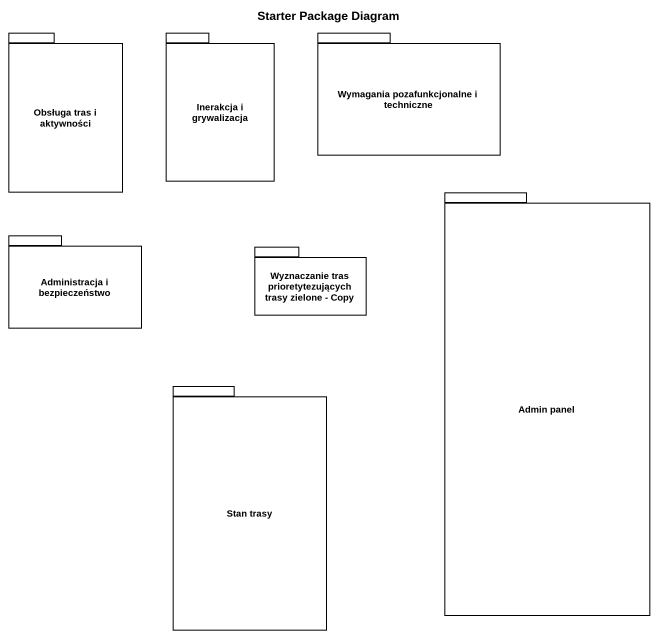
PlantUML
@startuml
title Starter Package Diagram
package "Obsługa tras i aktywności" as Obsługa_tras_i_aktywności {
}
package "Inerakcja i grywalizacja" as Inerakcja_i_grywalizacja {
}
package "Wymagania pozafunkcjonalne i techniczne" as Wymagania_pozafunkcjonalne {
}
package "Admin panel" as Admin_panel {
}
package "Administracja i bezpieczeństwo" as Administracja_i {
}
package "Wyznaczanie tras prioretytezujących trasy zielone - Copy" as Wyznaczanie_tras {
}
package "Stan trasy" as Stan_trasy {
}
@enduml
